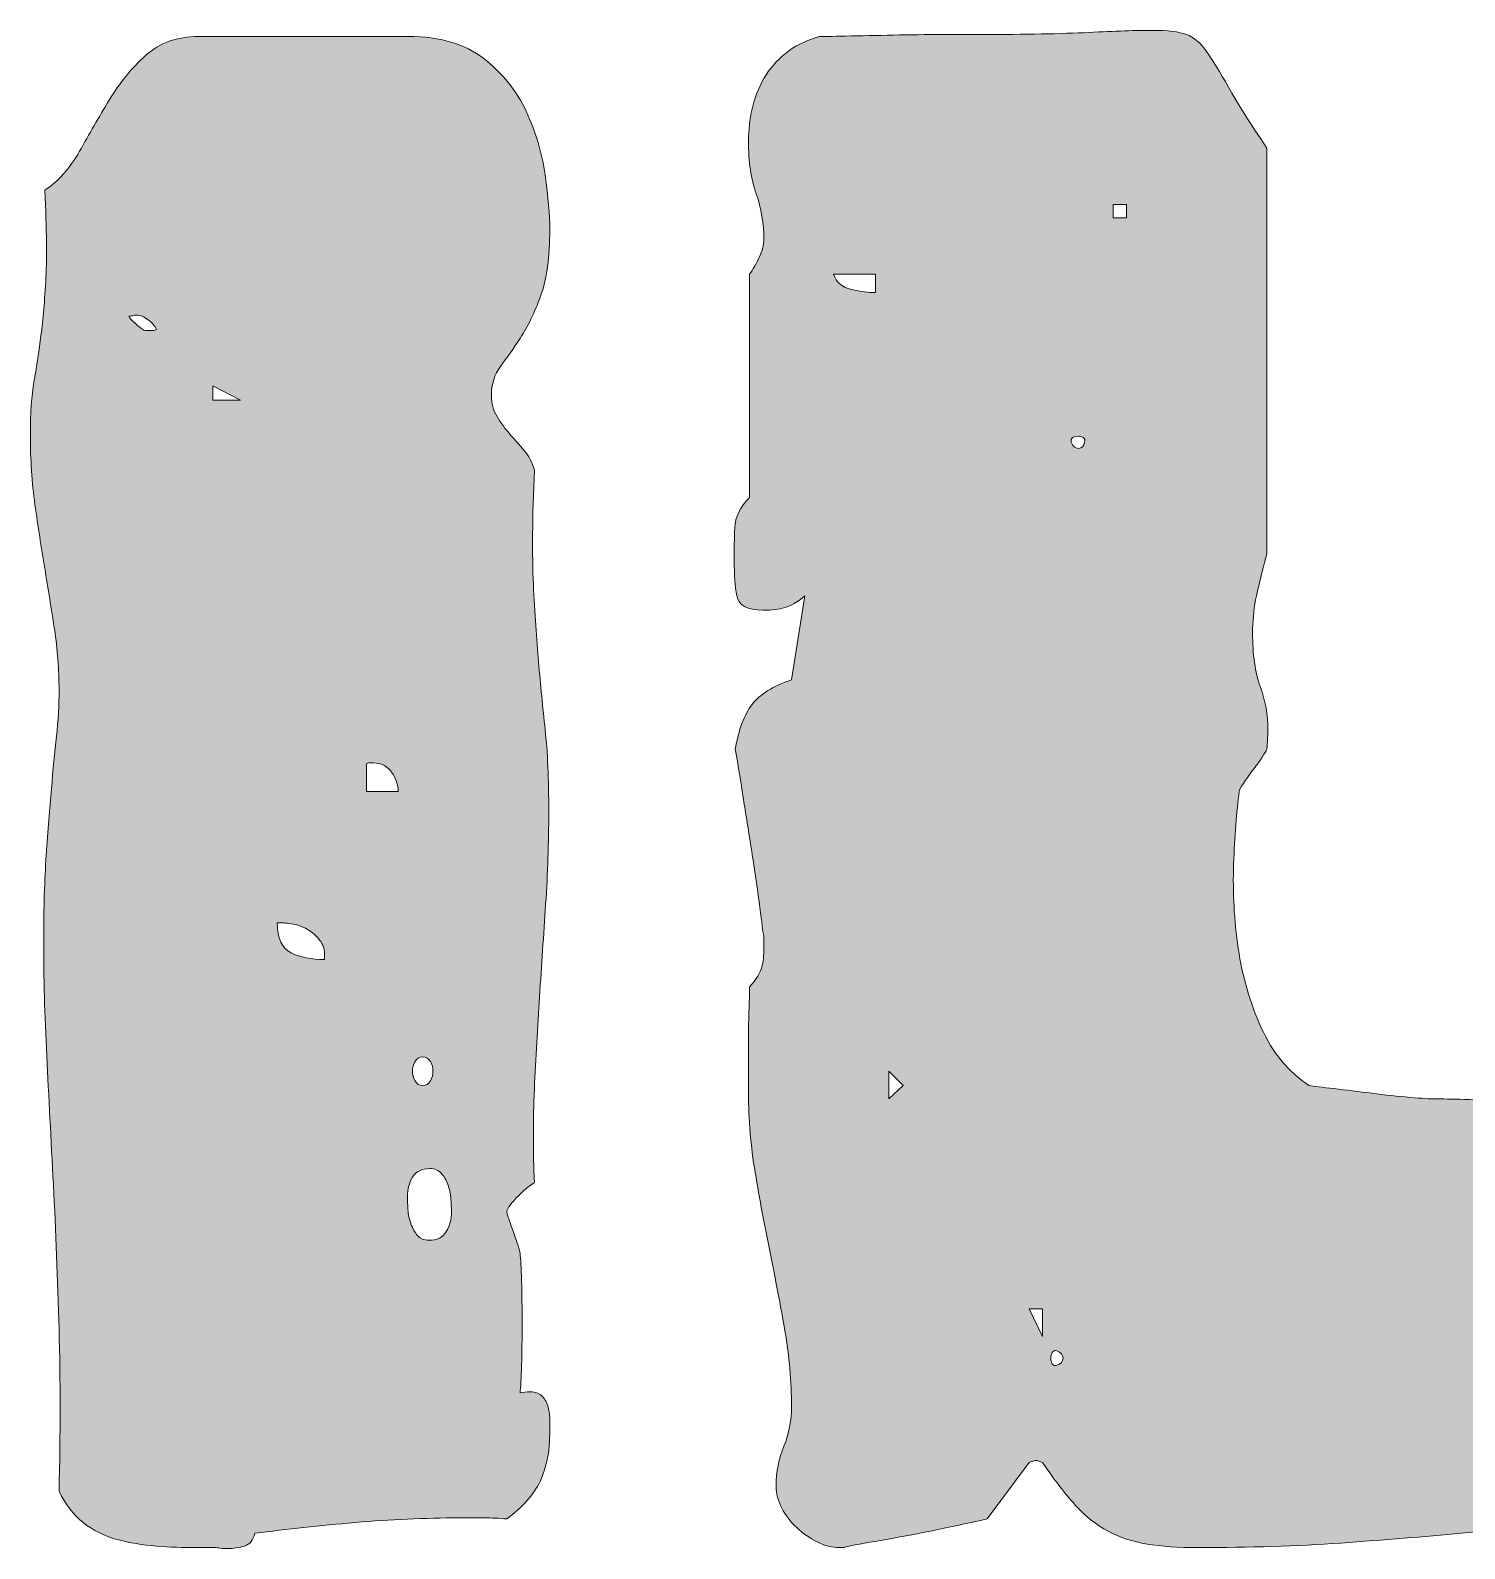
# Model space of a CAD drawing. Header units: inches. Extents: x 187 to 889, y -947 to -118.
# Drawn here: x 501.2 to 575.7, y -767.1 to -688.2 of the extents above; entities that cross this region are included whole.
import ezdxf

# ---------------------------------------------------------------- set-up
doc = ezdxf.new("R2010")
doc.units = ezdxf.units.IN
doc.header["$MEASUREMENT"] = 0
doc.layers.add('Layer 1', color=7, linetype='Continuous')

# ---------------------------------------------------------------- blocks, each defined once
blk = doc.blocks.new('block 33')
at = {"layer": 'Layer 1', "true_color": 0x040404}
h = blk.add_hatch(color=18, dxfattribs=at)
h.dxf.hatch_style = 2
edge = h.paths.add_edge_path()
edge.add_spline(control_points=[(502.647, -722.475), (502.647, -721.41), (502.568, -720.355), (502.408, -719.308), (502.248, -718.263), (502.079, -717.206), (501.902, -716.141), (501.726, -715.077), (501.556, -713.978), (501.397, -712.841), (501.237, -711.707), (501.157, -710.5), (501.157, -709.222), (501.157, -708.087), (501.22, -707.166), (501.344, -706.455), (501.468, -705.746), (501.583, -704.991), (501.689, -704.193), (501.796, -703.394), (501.885, -702.419), (501.956, -701.265), (502.026, -700.114), (502.009, -698.525), (501.902, -696.502), (502.611, -696.042), (503.215, -695.367), (503.712, -694.48), (504.208, -693.594), (504.723, -692.706), (505.255, -691.818), (505.788, -690.933), (506.417, -690.161), (507.145, -689.503), (507.872, -688.847), (508.785, -688.519), (509.886, -688.519), (509.886, -688.519), (520.796, -688.519), (520.796, -688.519), (522.428, -688.519), (523.732, -688.901), (524.708, -689.663), (525.682, -690.427), (526.42, -691.339), (526.916, -692.404), (527.412, -693.468), (527.741, -694.569), (527.901, -695.704), (528.06, -696.84), (528.14, -697.779), (528.14, -698.525), (528.14, -699.981), (527.981, -701.142), (527.661, -702.011), (527.342, -702.881), (526.996, -703.6), (526.623, -704.166), (526.251, -704.734), (525.905, -705.231), (525.586, -705.656), (525.266, -706.082), (525.107, -706.58), (525.107, -707.147), (525.107, -707.572), (525.203, -707.945), (525.399, -708.264), (525.595, -708.584), (525.816, -708.886), (526.065, -709.169), (526.314, -709.454), (526.561, -709.737), (526.81, -710.021), (527.059, -710.306), (527.235, -710.642), (527.342, -711.032), (527.235, -713.48), (527.218, -715.459), (527.289, -716.966), (527.359, -718.475), (527.448, -719.823), (527.555, -721.011), (527.661, -722.201), (527.777, -723.372), (527.901, -724.524), (528.024, -725.678), (528.087, -727.105), (528.087, -728.808), (528.087, -730.405), (528.034, -732.002), (527.927, -733.598), (527.821, -735.195), (527.714, -736.792), (527.608, -738.388), (527.502, -739.985), (527.412, -741.591), (527.342, -743.205), (527.272, -744.821), (527.272, -746.444), (527.342, -748.075), (527.165, -748.147), (526.889, -748.368), (526.517, -748.74), (526.144, -749.113), (525.941, -749.388), (525.905, -749.565), (525.905, -749.601), (525.941, -749.725), (526.011, -749.938), (526.082, -750.15), (526.161, -750.382), (526.251, -750.629), (526.34, -750.879), (526.42, -751.109), (526.49, -751.321), (526.561, -751.534), (526.597, -751.677), (526.597, -751.747), (526.633, -751.996), (526.659, -752.466), (526.677, -753.158), (526.694, -753.849), (526.703, -754.587), (526.703, -755.366), (526.703, -756.148), (526.694, -756.876), (526.677, -757.548), (526.659, -758.223), (526.633, -758.702), (526.597, -758.985), (526.739, -758.951), (526.916, -758.932), (527.129, -758.932), (527.412, -758.932), (527.625, -759.012), (527.768, -759.172), (527.91, -759.331), (528.007, -759.518), (528.06, -759.731), (528.114, -759.943), (528.14, -760.175), (528.14, -760.422), (528.14, -760.671), (528.14, -760.884), (528.14, -761.061), (528.14, -762.055), (527.971, -762.897), (527.635, -763.589), (527.298, -764.281), (526.72, -764.929), (525.905, -765.532), (525.515, -765.498), (525.116, -765.479), (524.708, -765.479), (524.3, -765.479), (523.883, -765.479), (523.458, -765.479), (521.648, -765.479), (519.838, -765.558), (518.029, -765.718), (516.219, -765.878), (514.48, -766.064), (512.813, -766.277), (512.742, -766.631), (512.564, -766.853), (512.281, -766.942), (511.997, -767.03), (511.712, -767.075), (511.429, -767.075), (511.287, -767.075), (511.154, -767.066), (511.03, -767.049), (510.906, -767.03), (510.808, -767.022), (510.737, -767.022), (510.737, -767.022), (509.779, -767.022), (509.779, -767.022), (509.105, -767.022), (508.413, -766.995), (507.704, -766.942), (506.994, -766.889), (506.31, -766.773), (505.655, -766.596), (504.998, -766.418), (504.412, -766.125), (503.898, -765.718), (503.383, -765.311), (502.967, -764.77), (502.647, -764.095), (502.718, -761.114), (502.718, -758.313), (502.647, -755.686), (502.576, -753.061), (502.478, -750.559), (502.355, -748.181), (502.23, -745.805), (502.115, -743.57), (502.009, -741.475), (501.902, -739.382), (501.849, -737.377), (501.849, -735.461), (501.849, -733.794), (501.894, -732.321), (501.982, -731.044), (502.071, -729.766), (502.159, -728.622), (502.248, -727.611), (502.337, -726.599), (502.425, -725.687), (502.514, -724.87), (502.603, -724.054), (502.647, -723.256), (502.647, -722.475)], knot_values=[0, 0, 0, 0, 1, 1, 1, 2, 2, 2, 3, 3, 3, 4, 4, 4, 5, 5, 5, 6, 6, 6, 7, 7, 7, 8, 8, 8, 9, 9, 9, 10, 10, 10, 11, 11, 11, 12, 12, 12, 13, 13, 13, 14, 14, 14, 15, 15, 15, 16, 16, 16, 17, 17, 17, 18, 18, 18, 19, 19, 19, 20, 20, 20, 21, 21, 21, 22, 22, 22, 23, 23, 23, 24, 24, 24, 25, 25, 25, 26, 26, 26, 27, 27, 27, 28, 28, 28, 29, 29, 29, 30, 30, 30, 31, 31, 31, 32, 32, 32, 33, 33, 33, 34, 34, 34, 35, 35, 35, 36, 36, 36, 37, 37, 37, 38, 38, 38, 39, 39, 39, 40, 40, 40, 41, 41, 41, 42, 42, 42, 43, 43, 43, 44, 44, 44, 45, 45, 45, 46, 46, 46, 47, 47, 47, 48, 48, 48, 49, 49, 49, 50, 50, 50, 51, 51, 51, 52, 52, 52, 53, 53, 53, 54, 54, 54, 55, 55, 55, 56, 56, 56, 57, 57, 57, 58, 58, 58, 59, 59, 59, 60, 60, 60, 61, 61, 61, 62, 62, 62, 63, 63, 63, 64, 64, 64, 65, 65, 65, 66, 66, 66, 67, 67, 67, 68, 68, 68, 69, 69, 69, 70, 70, 70, 71, 71, 71, 71], degree=3, periodic=1)
edge = h.paths.add_edge_path()
edge.add_spline(control_points=[(506.267, -703.048), (506.302, -703.121), (506.417, -703.244), (506.613, -703.421), (506.807, -703.6), (506.94, -703.706), (507.012, -703.74), (507.012, -703.776), (507.055, -703.794), (507.145, -703.794), (507.233, -703.794), (507.295, -703.794), (507.331, -703.794), (507.366, -703.794), (507.428, -703.794), (507.517, -703.794), (507.606, -703.794), (507.668, -703.776), (507.704, -703.74), (507.632, -703.564), (507.491, -703.394), (507.278, -703.235), (507.065, -703.075), (506.852, -702.995), (506.639, -702.995), (506.603, -702.995), (506.541, -703.005), (506.453, -703.022), (506.364, -703.041), (506.302, -703.048), (506.267, -703.048)], knot_values=[0, 0, 0, 0, 1, 1, 1, 2, 2, 2, 3, 3, 3, 4, 4, 4, 5, 5, 5, 6, 6, 6, 7, 7, 7, 8, 8, 8, 9, 9, 9, 10, 10, 10, 10], degree=3, periodic=1)
h.paths.add_polyline_path([(512.068, -707.413), (510.631, -706.668), (510.631, -707.413)])
edge = h.paths.add_edge_path()
edge.add_spline(control_points=[(516.432, -736.472), (516.467, -736.083), (516.406, -735.773), (516.246, -735.541), (516.086, -735.311), (515.882, -735.115), (515.634, -734.955), (515.385, -734.796), (515.119, -734.689), (514.835, -734.636), (514.551, -734.583), (514.267, -734.556), (513.984, -734.556), (513.984, -735.374), (514.223, -735.896), (514.702, -736.126), (515.181, -736.358), (515.757, -736.472), (516.432, -736.472)], knot_values=[0, 0, 0, 0, 1, 1, 1, 2, 2, 2, 3, 3, 3, 4, 4, 4, 5, 5, 5, 6, 6, 6, 6], degree=3, periodic=1)
edge = h.paths.add_edge_path()
edge.add_spline(control_points=[(518.987, -726.254), (518.951, -726.254), (518.889, -726.254), (518.801, -726.254), (518.711, -726.254), (518.649, -726.273), (518.614, -726.307), (518.614, -726.307), (518.614, -727.744), (518.614, -727.744), (518.614, -727.744), (520.264, -727.744), (520.264, -727.744), (520.264, -727.39), (520.148, -727.052), (519.918, -726.733), (519.687, -726.413), (519.377, -726.254), (518.987, -726.254)], knot_values=[0, 0, 0, 0, 1, 1, 1, 2, 2, 2, 3, 3, 3, 4, 4, 4, 5, 5, 5, 6, 6, 6, 6], degree=3, periodic=1)
edge = h.paths.add_edge_path()
edge.add_spline(control_points=[(520.743, -748.767), (520.743, -748.98), (520.752, -749.211), (520.77, -749.459), (520.787, -749.708), (520.84, -749.957), (520.929, -750.204), (521.018, -750.453), (521.133, -750.656), (521.275, -750.816), (521.417, -750.975), (521.612, -751.055), (521.861, -751.055), (522.287, -751.055), (522.588, -750.905), (522.766, -750.603), (522.942, -750.303), (523.032, -749.957), (523.032, -749.565), (523.032, -749.388), (523.022, -749.166), (523.005, -748.9), (522.987, -748.634), (522.934, -748.387), (522.845, -748.155), (522.756, -747.925), (522.641, -747.729), (522.5, -747.569), (522.357, -747.41), (522.162, -747.33), (521.914, -747.33), (521.488, -747.33), (521.186, -747.482), (521.009, -747.782), (520.832, -748.084), (520.743, -748.413), (520.743, -748.767)], knot_values=[0, 0, 0, 0, 1, 1, 1, 2, 2, 2, 3, 3, 3, 4, 4, 4, 5, 5, 5, 6, 6, 6, 7, 7, 7, 8, 8, 8, 9, 9, 9, 10, 10, 10, 11, 11, 11, 12, 12, 12, 12], degree=3, periodic=1)
edge = h.paths.add_edge_path()
edge.add_spline(control_points=[(521.542, -741.528), (521.364, -741.528), (521.231, -741.608), (521.142, -741.768), (521.053, -741.928), (521.009, -742.097), (521.009, -742.274), (521.009, -742.452), (521.053, -742.619), (521.142, -742.779), (521.231, -742.939), (521.364, -743.019), (521.542, -743.019), (521.718, -743.019), (521.851, -742.939), (521.941, -742.779), (522.029, -742.619), (522.074, -742.452), (522.074, -742.274), (522.074, -742.097), (522.029, -741.928), (521.941, -741.768), (521.851, -741.608), (521.718, -741.528), (521.542, -741.528)], knot_values=[0, 0, 0, 0, 1, 1, 1, 2, 2, 2, 3, 3, 3, 4, 4, 4, 5, 5, 5, 6, 6, 6, 7, 7, 7, 8, 8, 8, 8], degree=3, periodic=1)
h = blk.add_hatch(color=18, dxfattribs=at)
h.dxf.hatch_style = 2
edge = h.paths.add_edge_path()
edge.add_spline(control_points=[(539.264, -699.057), (539.264, -698.241), (539.131, -697.452), (538.865, -696.688), (538.598, -695.926), (538.465, -695.012), (538.465, -693.947), (538.465, -693.381), (538.528, -692.822), (538.652, -692.271), (538.775, -691.722), (538.981, -691.199), (539.264, -690.701), (539.547, -690.205), (539.92, -689.769), (540.381, -689.397), (540.843, -689.024), (541.429, -688.732), (542.138, -688.519), (542.457, -688.519), (543.016, -688.511), (543.814, -688.492), (544.613, -688.475), (545.447, -688.458), (546.316, -688.439), (547.184, -688.422), (548.019, -688.412), (548.817, -688.412), (549.616, -688.412), (550.174, -688.412), (550.494, -688.412), (552.872, -688.412), (554.752, -688.378), (556.135, -688.306), (557.519, -688.235), (558.62, -688.199), (559.435, -688.199), (560.251, -688.199), (560.846, -688.272), (561.218, -688.412), (561.591, -688.555), (561.937, -688.847), (562.256, -689.29), (562.575, -689.735), (562.957, -690.355), (563.4, -691.153), (563.843, -691.952), (564.508, -693.008), (565.396, -694.32), (565.396, -694.32), (565.396, -715.396), (565.396, -715.396), (565.113, -716.426), (564.917, -717.225), (564.811, -717.791), (564.704, -718.359), (564.651, -718.928), (564.651, -719.494), (564.651, -720.631), (564.784, -721.562), (565.05, -722.288), (565.316, -723.016), (565.449, -723.771), (565.449, -724.55), (565.449, -724.693), (565.44, -724.889), (565.423, -725.136), (565.406, -725.385), (565.396, -725.527), (565.396, -725.562), (565.36, -725.634), (565.273, -725.775), (565.13, -725.987), (564.987, -726.2), (564.828, -726.423), (564.651, -726.653), (564.474, -726.885), (564.315, -727.105), (564.172, -727.318), (564.029, -727.531), (563.959, -727.673), (563.959, -727.744), (563.816, -728.808), (563.72, -730.068), (563.666, -731.523), (563.613, -732.979), (563.693, -734.433), (563.906, -735.887), (564.119, -737.343), (564.518, -738.717), (565.103, -740.012), (565.689, -741.308), (566.514, -742.31), (567.578, -743.019), (567.827, -743.055), (568.261, -743.108), (568.882, -743.178), (569.504, -743.251), (570.159, -743.33), (570.851, -743.418), (571.543, -743.507), (572.199, -743.577), (572.821, -743.631), (573.44, -743.684), (573.876, -743.711), (574.125, -743.711), (574.478, -743.711), (574.993, -743.72), (575.668, -743.737), (576.341, -743.756), (577.122, -743.773), (578.01, -743.79), (578.896, -743.809), (579.846, -743.817), (580.857, -743.817), (581.868, -743.817), (582.887, -743.817), (583.918, -743.817), (584.946, -743.817), (585.967, -743.817), (586.978, -743.817), (587.989, -743.817), (588.938, -743.809), (589.825, -743.79), (590.711, -743.773), (591.492, -743.756), (592.167, -743.737), (592.84, -743.72), (593.355, -743.711), (593.711, -743.711), (594.988, -744.172), (596.007, -744.954), (596.771, -746.052), (597.533, -747.153), (598.128, -748.36), (598.554, -749.671), (598.98, -750.985), (599.263, -752.272), (599.405, -753.53), (599.546, -754.79), (599.618, -755.811), (599.618, -756.59), (599.618, -757.94), (599.466, -759.244), (599.166, -760.502), (598.864, -761.763), (598.421, -762.88), (597.835, -763.855), (597.25, -764.832), (596.531, -765.612), (595.68, -766.197), (594.828, -766.783), (593.87, -767.075), (592.806, -767.075), (592.237, -767.075), (591.705, -766.995), (591.209, -766.836), (590.711, -766.676), (590.171, -766.497), (589.586, -766.304), (589, -766.108), (588.326, -765.931), (587.563, -765.771), (586.799, -765.612), (585.851, -765.532), (584.716, -765.532), (583.579, -765.532), (582.241, -765.612), (580.698, -765.771), (579.154, -765.931), (577.424, -766.098), (575.508, -766.277), (573.592, -766.454), (571.498, -766.623), (569.228, -766.783), (566.957, -766.942), (564.491, -767.022), (561.83, -767.022), (560.802, -767.022), (559.914, -766.959), (559.169, -766.836), (558.424, -766.71), (557.749, -766.49), (557.147, -766.171), (556.544, -765.851), (555.976, -765.399), (555.443, -764.813), (554.911, -764.228), (554.343, -763.492), (553.74, -762.605), (553.74, -762.605), (553.581, -762.551), (553.581, -762.551), (553.545, -762.517), (553.491, -762.498), (553.421, -762.498), (553.315, -762.498), (553.244, -762.517), (553.208, -762.551), (553.138, -762.551), (553.085, -762.57), (553.048, -762.605), (553.048, -762.605), (550.866, -765.532), (550.866, -765.532), (549.731, -765.779), (548.781, -765.984), (548.019, -766.144), (547.257, -766.304), (546.458, -766.454), (545.624, -766.596), (544.789, -766.737), (544.107, -766.862), (543.575, -766.969), (543.575, -766.969), (543.415, -767.022), (543.415, -767.022), (543.415, -767.022), (543.202, -767.022), (543.202, -767.022), (542.813, -767.022), (542.421, -766.923), (542.031, -766.729), (541.642, -766.534), (541.286, -766.285), (540.967, -765.984), (540.648, -765.682), (540.391, -765.346), (540.195, -764.973), (539.999, -764.6), (539.902, -764.22), (539.902, -763.829), (539.902, -763.084), (540.035, -762.392), (540.302, -761.753), (540.568, -761.114), (540.701, -760.422), (540.701, -759.677), (540.701, -758.4), (540.585, -757.096), (540.355, -755.765), (540.125, -754.435), (539.866, -753.078), (539.583, -751.694), (539.3, -750.31), (539.041, -748.926), (538.811, -747.543), (538.581, -746.159), (538.465, -744.775), (538.465, -743.391), (538.465, -743.178), (538.465, -742.815), (538.465, -742.3), (538.465, -741.787), (538.465, -741.236), (538.465, -740.65), (538.465, -740.065), (538.475, -739.515), (538.492, -739), (538.509, -738.487), (538.519, -738.122), (538.519, -737.909), (538.874, -737.484), (539.087, -737.138), (539.157, -736.871), (539.228, -736.605), (539.264, -736.242), (539.264, -735.78), (539.264, -735.71), (539.264, -735.577), (539.264, -735.381), (539.264, -735.187), (539.247, -735.071), (539.211, -735.035), (539.174, -734.682), (539.095, -734.051), (538.971, -733.146), (538.847, -732.241), (538.705, -731.293), (538.545, -730.298), (538.386, -729.306), (538.235, -728.356), (538.093, -727.451), (537.95, -726.546), (537.844, -725.917), (537.774, -725.562), (537.95, -724.533), (538.243, -723.752), (538.652, -723.22), (539.06, -722.688), (539.743, -722.262), (540.701, -721.942), (540.701, -721.942), (541.393, -717.578), (541.393, -717.578), (541.003, -717.898), (540.657, -718.103), (540.355, -718.19), (540.053, -718.28), (539.672, -718.323), (539.211, -718.323), (538.395, -718.323), (537.943, -718.076), (537.853, -717.578), (537.766, -717.082), (537.72, -716.48), (537.72, -715.769), (537.72, -715.166), (537.73, -714.59), (537.747, -714.039), (537.766, -713.49), (538.023, -712.967), (538.519, -712.469), (538.519, -712.469), (538.519, -700.866), (538.519, -700.866), (538.695, -700.619), (538.865, -700.326), (539.024, -699.988), (539.184, -699.652), (539.264, -699.342), (539.264, -699.057)], knot_values=[0, 0, 0, 0, 1, 1, 1, 2, 2, 2, 3, 3, 3, 4, 4, 4, 5, 5, 5, 6, 6, 6, 7, 7, 7, 8, 8, 8, 9, 9, 9, 10, 10, 10, 11, 11, 11, 12, 12, 12, 13, 13, 13, 14, 14, 14, 15, 15, 15, 16, 16, 16, 17, 17, 17, 18, 18, 18, 19, 19, 19, 20, 20, 20, 21, 21, 21, 22, 22, 22, 23, 23, 23, 24, 24, 24, 25, 25, 25, 26, 26, 26, 27, 27, 27, 28, 28, 28, 29, 29, 29, 30, 30, 30, 31, 31, 31, 32, 32, 32, 33, 33, 33, 34, 34, 34, 35, 35, 35, 36, 36, 36, 37, 37, 37, 38, 38, 38, 39, 39, 39, 40, 40, 40, 41, 41, 41, 42, 42, 42, 43, 43, 43, 44, 44, 44, 45, 45, 45, 46, 46, 46, 47, 47, 47, 48, 48, 48, 49, 49, 49, 50, 50, 50, 51, 51, 51, 52, 52, 52, 53, 53, 53, 54, 54, 54, 55, 55, 55, 56, 56, 56, 57, 57, 57, 58, 58, 58, 59, 59, 59, 60, 60, 60, 61, 61, 61, 62, 62, 62, 63, 63, 63, 64, 64, 64, 65, 65, 65, 66, 66, 66, 67, 67, 67, 68, 68, 68, 69, 69, 69, 70, 70, 70, 71, 71, 71, 72, 72, 72, 73, 73, 73, 74, 74, 74, 75, 75, 75, 76, 76, 76, 77, 77, 77, 78, 78, 78, 79, 79, 79, 80, 80, 80, 81, 81, 81, 82, 82, 82, 83, 83, 83, 84, 84, 84, 85, 85, 85, 86, 86, 86, 87, 87, 87, 88, 88, 88, 89, 89, 89, 90, 90, 90, 91, 91, 91, 92, 92, 92, 93, 93, 93, 94, 94, 94, 95, 95, 95, 96, 96, 96, 97, 97, 97, 98, 98, 98, 99, 99, 99, 100, 100, 100, 101, 101, 101, 102, 102, 102, 103, 103, 103, 104, 104, 104, 105, 105, 105, 106, 106, 106, 107, 107, 107, 107], degree=3, periodic=1)
edge = h.paths.add_edge_path()
edge.add_spline(control_points=[(542.883, -700.866), (543.025, -701.292), (543.335, -701.558), (543.814, -701.665), (544.293, -701.771), (544.71, -701.824), (545.065, -701.824), (545.065, -701.824), (545.065, -700.866), (545.065, -700.866), (545.065, -700.866), (542.883, -700.866), (542.883, -700.866)], knot_values=[0, 0, 0, 0, 1, 1, 1, 2, 2, 2, 3, 3, 3, 4, 4, 4, 4], degree=3, periodic=1)
h.paths.add_polyline_path([(545.757, -743.711), (546.502, -743.019), (545.757, -742.274)])
h.paths.add_polyline_path([(553.74, -756.058), (553.74, -754.621), (553.048, -754.621)])
edge = h.paths.add_edge_path()
edge.add_spline(control_points=[(554.485, -756.803), (554.379, -756.769), (554.299, -756.796), (554.246, -756.883), (554.193, -756.973), (554.166, -757.069), (554.166, -757.176), (554.166, -757.282), (554.193, -757.381), (554.246, -757.469), (554.299, -757.558), (554.379, -757.585), (554.485, -757.548), (554.698, -757.478), (554.805, -757.355), (554.805, -757.176), (554.805, -756.999), (554.698, -756.876), (554.485, -756.803)], knot_values=[0, 0, 0, 0, 1, 1, 1, 2, 2, 2, 3, 3, 3, 4, 4, 4, 5, 5, 5, 6, 6, 6, 6], degree=3, periodic=1)
edge = h.paths.add_edge_path()
edge.add_spline(control_points=[(555.922, -709.595), (555.959, -709.488), (555.932, -709.409), (555.843, -709.355), (555.753, -709.302), (555.673, -709.275), (555.603, -709.275), (555.32, -709.275), (555.194, -709.382), (555.231, -709.595), (555.301, -709.808), (555.426, -709.914), (555.603, -709.914), (555.78, -709.914), (555.886, -709.808), (555.922, -709.595)], knot_values=[0, 0, 0, 0, 1, 1, 1, 2, 2, 2, 3, 3, 3, 4, 4, 4, 5, 5, 5, 5], degree=3, periodic=1)
h.paths.add_polyline_path([(558.105, -697.939), (558.105, -697.247), (557.413, -697.247), (557.413, -697.939)])
edge = h.paths.add_edge_path()
edge.add_spline(control_points=[(582.853, -756.058), (583.03, -756.343), (583.323, -756.697), (583.731, -757.123), (584.138, -757.548), (584.573, -757.761), (585.035, -757.761), (585.035, -757.761), (585.035, -756.058), (585.035, -756.058), (585.035, -756.058), (582.853, -756.058), (582.853, -756.058)], knot_values=[0, 0, 0, 0, 1, 1, 1, 2, 2, 2, 3, 3, 3, 4, 4, 4, 4], degree=3, periodic=1)
edge = h.paths.add_edge_path()
edge.add_spline(control_points=[(588.654, -764.095), (588.831, -764.095), (588.964, -764.015), (589.054, -763.855), (589.141, -763.696), (589.187, -763.528), (589.187, -763.35), (589.187, -763.173), (589.141, -763.004), (589.054, -762.844), (588.964, -762.684), (588.831, -762.605), (588.654, -762.605), (588.476, -762.605), (588.343, -762.684), (588.255, -762.844), (588.166, -763.004), (588.122, -763.173), (588.122, -763.35), (588.122, -763.528), (588.166, -763.696), (588.255, -763.855), (588.343, -764.015), (588.476, -764.095), (588.654, -764.095)], knot_values=[0, 0, 0, 0, 1, 1, 1, 2, 2, 2, 3, 3, 3, 4, 4, 4, 5, 5, 5, 6, 6, 6, 7, 7, 7, 8, 8, 8, 8], degree=3, periodic=1)
at = {"layer": 'Layer 1', "lineweight": 0}
for points in [[(558.105, -697.939), (558.105, -697.247), (557.413, -697.247), (557.413, -697.939), (558.105, -697.939)], [(512.068, -707.413), (510.631, -706.668), (510.631, -707.413), (512.068, -707.413)], [(545.757, -743.711), (546.502, -743.019), (545.757, -742.274), (545.757, -743.711)], [(553.74, -756.058), (553.74, -754.621), (553.048, -754.621), (553.74, -756.058)]]:
    blk.add_lwpolyline(points, dxfattribs=at)
for points, knots in [([(502.647, -722.475), (502.647, -721.41), (502.568, -720.355), (502.408, -719.308), (502.248, -718.263), (502.079, -717.206), (501.902, -716.141), (501.726, -715.077), (501.556, -713.978), (501.397, -712.841), (501.237, -711.707), (501.157, -710.5), (501.157, -709.222), (501.157, -708.087), (501.22, -707.166), (501.344, -706.455), (501.468, -705.746), (501.583, -704.991), (501.689, -704.193), (501.796, -703.394), (501.885, -702.419), (501.956, -701.265), (502.026, -700.114), (502.009, -698.525), (501.902, -696.502), (502.611, -696.042), (503.215, -695.367), (503.712, -694.48), (504.208, -693.594), (504.723, -692.706), (505.255, -691.818), (505.788, -690.933), (506.417, -690.161), (507.145, -689.503), (507.872, -688.847), (508.785, -688.519), (509.886, -688.519), (509.886, -688.519), (520.796, -688.519), (520.796, -688.519), (522.428, -688.519), (523.732, -688.901), (524.708, -689.663), (525.682, -690.427), (526.42, -691.339), (526.916, -692.404), (527.412, -693.468), (527.741, -694.569), (527.901, -695.704), (528.06, -696.84), (528.14, -697.779), (528.14, -698.525), (528.14, -699.981), (527.981, -701.142), (527.661, -702.011), (527.342, -702.881), (526.996, -703.6), (526.623, -704.166), (526.251, -704.734), (525.905, -705.231), (525.586, -705.656), (525.266, -706.082), (525.107, -706.58), (525.107, -707.147), (525.107, -707.572), (525.203, -707.945), (525.399, -708.264), (525.595, -708.584), (525.816, -708.886), (526.065, -709.169), (526.314, -709.454), (526.561, -709.737), (526.81, -710.021), (527.059, -710.306), (527.235, -710.642), (527.342, -711.032), (527.235, -713.48), (527.218, -715.459), (527.289, -716.966), (527.359, -718.475), (527.448, -719.823), (527.555, -721.011), (527.661, -722.201), (527.777, -723.372), (527.901, -724.524), (528.024, -725.678), (528.087, -727.105), (528.087, -728.808), (528.087, -730.405), (528.034, -732.002), (527.927, -733.598), (527.821, -735.195), (527.714, -736.792), (527.608, -738.388), (527.502, -739.985), (527.412, -741.591), (527.342, -743.205), (527.272, -744.821), (527.272, -746.444), (527.342, -748.075), (527.165, -748.147), (526.889, -748.368), (526.517, -748.74), (526.144, -749.113), (525.941, -749.388), (525.905, -749.565), (525.905, -749.601), (525.941, -749.725), (526.011, -749.938), (526.082, -750.15), (526.161, -750.382), (526.251, -750.629), (526.34, -750.879), (526.42, -751.109), (526.49, -751.321), (526.561, -751.534), (526.597, -751.677), (526.597, -751.747), (526.633, -751.996), (526.659, -752.466), (526.677, -753.158), (526.694, -753.849), (526.703, -754.587), (526.703, -755.366), (526.703, -756.148), (526.694, -756.876), (526.677, -757.548), (526.659, -758.223), (526.633, -758.702), (526.597, -758.985), (526.739, -758.951), (526.916, -758.932), (527.129, -758.932), (527.412, -758.932), (527.625, -759.012), (527.768, -759.172), (527.91, -759.331), (528.007, -759.518), (528.06, -759.731), (528.114, -759.943), (528.14, -760.175), (528.14, -760.422), (528.14, -760.671), (528.14, -760.884), (528.14, -761.061), (528.14, -762.055), (527.971, -762.897), (527.635, -763.589), (527.298, -764.281), (526.72, -764.929), (525.905, -765.532), (525.515, -765.498), (525.116, -765.479), (524.708, -765.479), (524.3, -765.479), (523.883, -765.479), (523.458, -765.479), (521.648, -765.479), (519.838, -765.558), (518.029, -765.718), (516.219, -765.878), (514.48, -766.064), (512.813, -766.277), (512.742, -766.631), (512.564, -766.853), (512.281, -766.942), (511.997, -767.03), (511.712, -767.075), (511.429, -767.075), (511.287, -767.075), (511.154, -767.066), (511.03, -767.049), (510.906, -767.03), (510.808, -767.022), (510.737, -767.022), (510.737, -767.022), (509.779, -767.022), (509.779, -767.022), (509.105, -767.022), (508.413, -766.995), (507.704, -766.942), (506.994, -766.889), (506.31, -766.773), (505.655, -766.596), (504.998, -766.418), (504.412, -766.125), (503.898, -765.718), (503.383, -765.311), (502.967, -764.77), (502.647, -764.095), (502.718, -761.114), (502.718, -758.313), (502.647, -755.686), (502.576, -753.061), (502.478, -750.559), (502.355, -748.181), (502.23, -745.805), (502.115, -743.57), (502.009, -741.475), (501.902, -739.382), (501.849, -737.377), (501.849, -735.461), (501.849, -733.794), (501.894, -732.321), (501.982, -731.044), (502.071, -729.766), (502.159, -728.622), (502.248, -727.611), (502.337, -726.599), (502.425, -725.687), (502.514, -724.87), (502.603, -724.054), (502.647, -723.256), (502.647, -722.475)], [0, 0, 0, 0, 1, 1, 1, 2, 2, 2, 3, 3, 3, 4, 4, 4, 5, 5, 5, 6, 6, 6, 7, 7, 7, 8, 8, 8, 9, 9, 9, 10, 10, 10, 11, 11, 11, 12, 12, 12, 13, 13, 13, 14, 14, 14, 15, 15, 15, 16, 16, 16, 17, 17, 17, 18, 18, 18, 19, 19, 19, 20, 20, 20, 21, 21, 21, 22, 22, 22, 23, 23, 23, 24, 24, 24, 25, 25, 25, 26, 26, 26, 27, 27, 27, 28, 28, 28, 29, 29, 29, 30, 30, 30, 31, 31, 31, 32, 32, 32, 33, 33, 33, 34, 34, 34, 35, 35, 35, 36, 36, 36, 37, 37, 37, 38, 38, 38, 39, 39, 39, 40, 40, 40, 41, 41, 41, 42, 42, 42, 43, 43, 43, 44, 44, 44, 45, 45, 45, 46, 46, 46, 47, 47, 47, 48, 48, 48, 49, 49, 49, 50, 50, 50, 51, 51, 51, 52, 52, 52, 53, 53, 53, 54, 54, 54, 55, 55, 55, 56, 56, 56, 57, 57, 57, 58, 58, 58, 59, 59, 59, 60, 60, 60, 61, 61, 61, 62, 62, 62, 63, 63, 63, 64, 64, 64, 65, 65, 65, 66, 66, 66, 67, 67, 67, 68, 68, 68, 69, 69, 69, 70, 70, 70, 71, 71, 71, 71]), ([(539.264, -699.057), (539.264, -698.241), (539.131, -697.452), (538.865, -696.688), (538.598, -695.926), (538.465, -695.012), (538.465, -693.947), (538.465, -693.381), (538.528, -692.822), (538.652, -692.271), (538.775, -691.722), (538.981, -691.199), (539.264, -690.701), (539.547, -690.205), (539.92, -689.769), (540.381, -689.397), (540.843, -689.024), (541.429, -688.732), (542.138, -688.519), (542.457, -688.519), (543.016, -688.511), (543.814, -688.492), (544.613, -688.475), (545.447, -688.458), (546.316, -688.439), (547.184, -688.422), (548.019, -688.412), (548.817, -688.412), (549.616, -688.412), (550.174, -688.412), (550.494, -688.412), (552.872, -688.412), (554.752, -688.378), (556.135, -688.306), (557.519, -688.235), (558.62, -688.199), (559.435, -688.199), (560.251, -688.199), (560.846, -688.272), (561.218, -688.412), (561.591, -688.555), (561.937, -688.847), (562.256, -689.29), (562.575, -689.735), (562.957, -690.355), (563.4, -691.153), (563.843, -691.952), (564.508, -693.008), (565.396, -694.32), (565.396, -694.32), (565.396, -715.396), (565.396, -715.396), (565.113, -716.426), (564.917, -717.225), (564.811, -717.791), (564.704, -718.359), (564.651, -718.928), (564.651, -719.494), (564.651, -720.631), (564.784, -721.562), (565.05, -722.288), (565.316, -723.016), (565.449, -723.771), (565.449, -724.55), (565.449, -724.693), (565.44, -724.889), (565.423, -725.136), (565.406, -725.385), (565.396, -725.527), (565.396, -725.562), (565.36, -725.634), (565.273, -725.775), (565.13, -725.987), (564.987, -726.2), (564.828, -726.423), (564.651, -726.653), (564.474, -726.885), (564.315, -727.105), (564.172, -727.318), (564.029, -727.531), (563.959, -727.673), (563.959, -727.744), (563.816, -728.808), (563.72, -730.068), (563.666, -731.523), (563.613, -732.979), (563.693, -734.433), (563.906, -735.887), (564.119, -737.343), (564.518, -738.717), (565.103, -740.012), (565.689, -741.308), (566.514, -742.31), (567.578, -743.019), (567.827, -743.055), (568.261, -743.108), (568.882, -743.178), (569.504, -743.251), (570.159, -743.33), (570.851, -743.418), (571.543, -743.507), (572.199, -743.577), (572.821, -743.631), (573.44, -743.684), (573.876, -743.711), (574.125, -743.711), (574.478, -743.711), (574.993, -743.72), (575.668, -743.737), (576.341, -743.756), (577.122, -743.773), (578.01, -743.79), (578.896, -743.809), (579.846, -743.817), (580.857, -743.817), (581.868, -743.817), (582.887, -743.817), (583.918, -743.817), (584.946, -743.817), (585.967, -743.817), (586.978, -743.817), (587.989, -743.817), (588.938, -743.809), (589.825, -743.79), (590.711, -743.773), (591.492, -743.756), (592.167, -743.737), (592.84, -743.72), (593.355, -743.711), (593.711, -743.711), (594.988, -744.172), (596.007, -744.954), (596.771, -746.052), (597.533, -747.153), (598.128, -748.36), (598.554, -749.671), (598.98, -750.985), (599.263, -752.272), (599.405, -753.53), (599.546, -754.79), (599.618, -755.811), (599.618, -756.59), (599.618, -757.94), (599.466, -759.244), (599.166, -760.502), (598.864, -761.763), (598.421, -762.88), (597.835, -763.855), (597.25, -764.832), (596.531, -765.612), (595.68, -766.197), (594.828, -766.783), (593.87, -767.075), (592.806, -767.075), (592.237, -767.075), (591.705, -766.995), (591.209, -766.836), (590.711, -766.676), (590.171, -766.497), (589.586, -766.304), (589, -766.108), (588.326, -765.931), (587.563, -765.771), (586.799, -765.612), (585.851, -765.532), (584.716, -765.532), (583.579, -765.532), (582.241, -765.612), (580.698, -765.771), (579.154, -765.931), (577.424, -766.098), (575.508, -766.277), (573.592, -766.454), (571.498, -766.623), (569.228, -766.783), (566.957, -766.942), (564.491, -767.022), (561.83, -767.022), (560.802, -767.022), (559.914, -766.959), (559.169, -766.836), (558.424, -766.71), (557.749, -766.49), (557.147, -766.171), (556.544, -765.851), (555.976, -765.399), (555.443, -764.813), (554.911, -764.228), (554.343, -763.492), (553.74, -762.605), (553.74, -762.605), (553.581, -762.551), (553.581, -762.551), (553.545, -762.517), (553.491, -762.498), (553.421, -762.498), (553.315, -762.498), (553.244, -762.517), (553.208, -762.551), (553.138, -762.551), (553.085, -762.57), (553.048, -762.605), (553.048, -762.605), (550.866, -765.532), (550.866, -765.532), (549.731, -765.779), (548.781, -765.984), (548.019, -766.144), (547.257, -766.304), (546.458, -766.454), (545.624, -766.596), (544.789, -766.737), (544.107, -766.862), (543.575, -766.969), (543.575, -766.969), (543.415, -767.022), (543.415, -767.022), (543.415, -767.022), (543.202, -767.022), (543.202, -767.022), (542.813, -767.022), (542.421, -766.923), (542.031, -766.729), (541.642, -766.534), (541.286, -766.285), (540.967, -765.984), (540.648, -765.682), (540.391, -765.346), (540.195, -764.973), (539.999, -764.6), (539.902, -764.22), (539.902, -763.829), (539.902, -763.084), (540.035, -762.392), (540.302, -761.753), (540.568, -761.114), (540.701, -760.422), (540.701, -759.677), (540.701, -758.4), (540.585, -757.096), (540.355, -755.765), (540.125, -754.435), (539.866, -753.078), (539.583, -751.694), (539.3, -750.31), (539.041, -748.926), (538.811, -747.543), (538.581, -746.159), (538.465, -744.775), (538.465, -743.391), (538.465, -743.178), (538.465, -742.815), (538.465, -742.3), (538.465, -741.787), (538.465, -741.236), (538.465, -740.65), (538.465, -740.065), (538.475, -739.515), (538.492, -739), (538.509, -738.487), (538.519, -738.122), (538.519, -737.909), (538.874, -737.484), (539.087, -737.138), (539.157, -736.871), (539.228, -736.605), (539.264, -736.242), (539.264, -735.78), (539.264, -735.71), (539.264, -735.577), (539.264, -735.381), (539.264, -735.187), (539.247, -735.071), (539.211, -735.035), (539.174, -734.682), (539.095, -734.051), (538.971, -733.146), (538.847, -732.241), (538.705, -731.293), (538.545, -730.298), (538.386, -729.306), (538.235, -728.356), (538.093, -727.451), (537.95, -726.546), (537.844, -725.917), (537.774, -725.562), (537.95, -724.533), (538.243, -723.752), (538.652, -723.22), (539.06, -722.688), (539.743, -722.262), (540.701, -721.942), (540.701, -721.942), (541.393, -717.578), (541.393, -717.578), (541.003, -717.898), (540.657, -718.103), (540.355, -718.19), (540.053, -718.28), (539.672, -718.323), (539.211, -718.323), (538.395, -718.323), (537.943, -718.076), (537.853, -717.578), (537.766, -717.082), (537.72, -716.48), (537.72, -715.769), (537.72, -715.166), (537.73, -714.59), (537.747, -714.039), (537.766, -713.49), (538.023, -712.967), (538.519, -712.469), (538.519, -712.469), (538.519, -700.866), (538.519, -700.866), (538.695, -700.619), (538.865, -700.326), (539.024, -699.988), (539.184, -699.652), (539.264, -699.342), (539.264, -699.057)], [0, 0, 0, 0, 1, 1, 1, 2, 2, 2, 3, 3, 3, 4, 4, 4, 5, 5, 5, 6, 6, 6, 7, 7, 7, 8, 8, 8, 9, 9, 9, 10, 10, 10, 11, 11, 11, 12, 12, 12, 13, 13, 13, 14, 14, 14, 15, 15, 15, 16, 16, 16, 17, 17, 17, 18, 18, 18, 19, 19, 19, 20, 20, 20, 21, 21, 21, 22, 22, 22, 23, 23, 23, 24, 24, 24, 25, 25, 25, 26, 26, 26, 27, 27, 27, 28, 28, 28, 29, 29, 29, 30, 30, 30, 31, 31, 31, 32, 32, 32, 33, 33, 33, 34, 34, 34, 35, 35, 35, 36, 36, 36, 37, 37, 37, 38, 38, 38, 39, 39, 39, 40, 40, 40, 41, 41, 41, 42, 42, 42, 43, 43, 43, 44, 44, 44, 45, 45, 45, 46, 46, 46, 47, 47, 47, 48, 48, 48, 49, 49, 49, 50, 50, 50, 51, 51, 51, 52, 52, 52, 53, 53, 53, 54, 54, 54, 55, 55, 55, 56, 56, 56, 57, 57, 57, 58, 58, 58, 59, 59, 59, 60, 60, 60, 61, 61, 61, 62, 62, 62, 63, 63, 63, 64, 64, 64, 65, 65, 65, 66, 66, 66, 67, 67, 67, 68, 68, 68, 69, 69, 69, 70, 70, 70, 71, 71, 71, 72, 72, 72, 73, 73, 73, 74, 74, 74, 75, 75, 75, 76, 76, 76, 77, 77, 77, 78, 78, 78, 79, 79, 79, 80, 80, 80, 81, 81, 81, 82, 82, 82, 83, 83, 83, 84, 84, 84, 85, 85, 85, 86, 86, 86, 87, 87, 87, 88, 88, 88, 89, 89, 89, 90, 90, 90, 91, 91, 91, 92, 92, 92, 93, 93, 93, 94, 94, 94, 95, 95, 95, 96, 96, 96, 97, 97, 97, 98, 98, 98, 99, 99, 99, 100, 100, 100, 101, 101, 101, 102, 102, 102, 103, 103, 103, 104, 104, 104, 105, 105, 105, 106, 106, 106, 107, 107, 107, 107]), ([(542.883, -700.866), (543.025, -701.292), (543.335, -701.558), (543.814, -701.665), (544.293, -701.771), (544.71, -701.824), (545.065, -701.824), (545.065, -701.824), (545.065, -700.866), (545.065, -700.866), (545.065, -700.866), (542.883, -700.866), (542.883, -700.866)], [0, 0, 0, 0, 1, 1, 1, 2, 2, 2, 3, 3, 3, 4, 4, 4, 4]), ([(506.267, -703.048), (506.302, -703.121), (506.417, -703.244), (506.613, -703.421), (506.807, -703.6), (506.94, -703.706), (507.012, -703.74), (507.012, -703.776), (507.055, -703.794), (507.145, -703.794), (507.233, -703.794), (507.295, -703.794), (507.331, -703.794), (507.366, -703.794), (507.428, -703.794), (507.517, -703.794), (507.606, -703.794), (507.668, -703.776), (507.704, -703.74), (507.632, -703.564), (507.491, -703.394), (507.278, -703.235), (507.065, -703.075), (506.852, -702.995), (506.639, -702.995), (506.603, -702.995), (506.541, -703.005), (506.453, -703.022), (506.364, -703.041), (506.302, -703.048), (506.267, -703.048)], [0, 0, 0, 0, 1, 1, 1, 2, 2, 2, 3, 3, 3, 4, 4, 4, 5, 5, 5, 6, 6, 6, 7, 7, 7, 8, 8, 8, 9, 9, 9, 10, 10, 10, 10]), ([(555.922, -709.595), (555.959, -709.488), (555.932, -709.409), (555.843, -709.355), (555.753, -709.302), (555.673, -709.275), (555.603, -709.275), (555.32, -709.275), (555.194, -709.382), (555.231, -709.595), (555.301, -709.808), (555.426, -709.914), (555.603, -709.914), (555.78, -709.914), (555.886, -709.808), (555.922, -709.595)], [0, 0, 0, 0, 1, 1, 1, 2, 2, 2, 3, 3, 3, 4, 4, 4, 5, 5, 5, 5]), ([(518.987, -726.254), (518.951, -726.254), (518.889, -726.254), (518.801, -726.254), (518.711, -726.254), (518.649, -726.273), (518.614, -726.307), (518.614, -726.307), (518.614, -727.744), (518.614, -727.744), (518.614, -727.744), (520.264, -727.744), (520.264, -727.744), (520.264, -727.39), (520.148, -727.052), (519.918, -726.733), (519.687, -726.413), (519.377, -726.254), (518.987, -726.254)], [0, 0, 0, 0, 1, 1, 1, 2, 2, 2, 3, 3, 3, 4, 4, 4, 5, 5, 5, 6, 6, 6, 6]), ([(516.432, -736.472), (516.467, -736.083), (516.406, -735.773), (516.246, -735.541), (516.086, -735.311), (515.882, -735.115), (515.634, -734.955), (515.385, -734.796), (515.119, -734.689), (514.835, -734.636), (514.551, -734.583), (514.267, -734.556), (513.984, -734.556), (513.984, -735.374), (514.223, -735.896), (514.702, -736.126), (515.181, -736.358), (515.757, -736.472), (516.432, -736.472)], [0, 0, 0, 0, 1, 1, 1, 2, 2, 2, 3, 3, 3, 4, 4, 4, 5, 5, 5, 6, 6, 6, 6]), ([(521.542, -741.528), (521.364, -741.528), (521.231, -741.608), (521.142, -741.768), (521.053, -741.928), (521.009, -742.097), (521.009, -742.274), (521.009, -742.452), (521.053, -742.619), (521.142, -742.779), (521.231, -742.939), (521.364, -743.019), (521.542, -743.019), (521.718, -743.019), (521.851, -742.939), (521.941, -742.779), (522.029, -742.619), (522.074, -742.452), (522.074, -742.274), (522.074, -742.097), (522.029, -741.928), (521.941, -741.768), (521.851, -741.608), (521.718, -741.528), (521.542, -741.528)], [0, 0, 0, 0, 1, 1, 1, 2, 2, 2, 3, 3, 3, 4, 4, 4, 5, 5, 5, 6, 6, 6, 7, 7, 7, 8, 8, 8, 8]), ([(520.743, -748.767), (520.743, -748.98), (520.752, -749.211), (520.77, -749.459), (520.787, -749.708), (520.84, -749.957), (520.929, -750.204), (521.018, -750.453), (521.133, -750.656), (521.275, -750.816), (521.417, -750.975), (521.612, -751.055), (521.861, -751.055), (522.287, -751.055), (522.588, -750.905), (522.766, -750.603), (522.942, -750.303), (523.032, -749.957), (523.032, -749.565), (523.032, -749.388), (523.022, -749.166), (523.005, -748.9), (522.987, -748.634), (522.934, -748.387), (522.845, -748.155), (522.756, -747.925), (522.641, -747.729), (522.5, -747.569), (522.357, -747.41), (522.162, -747.33), (521.914, -747.33), (521.488, -747.33), (521.186, -747.482), (521.009, -747.782), (520.832, -748.084), (520.743, -748.413), (520.743, -748.767)], [0, 0, 0, 0, 1, 1, 1, 2, 2, 2, 3, 3, 3, 4, 4, 4, 5, 5, 5, 6, 6, 6, 7, 7, 7, 8, 8, 8, 9, 9, 9, 10, 10, 10, 11, 11, 11, 12, 12, 12, 12]), ([(554.485, -756.803), (554.379, -756.769), (554.299, -756.796), (554.246, -756.883), (554.193, -756.973), (554.166, -757.069), (554.166, -757.176), (554.166, -757.282), (554.193, -757.381), (554.246, -757.469), (554.299, -757.558), (554.379, -757.585), (554.485, -757.548), (554.698, -757.478), (554.805, -757.355), (554.805, -757.176), (554.805, -756.999), (554.698, -756.876), (554.485, -756.803)], [0, 0, 0, 0, 1, 1, 1, 2, 2, 2, 3, 3, 3, 4, 4, 4, 5, 5, 5, 6, 6, 6, 6])]:
    blk.add_open_spline(points, degree=3, knots=knots, dxfattribs=at)
blk = doc.blocks.new('block 2')
at = {"layer": 'Layer 1'}
blk.add_blockref('block 33', (0, 0), dxfattribs=at)

msp = doc.modelspace()

# ---------------------------------------------------------------- block references
at = {"layer": 'Layer 1'}
msp.add_blockref('block 2', (0, 0), dxfattribs=at)

doc.saveas('drawing.dxf')
